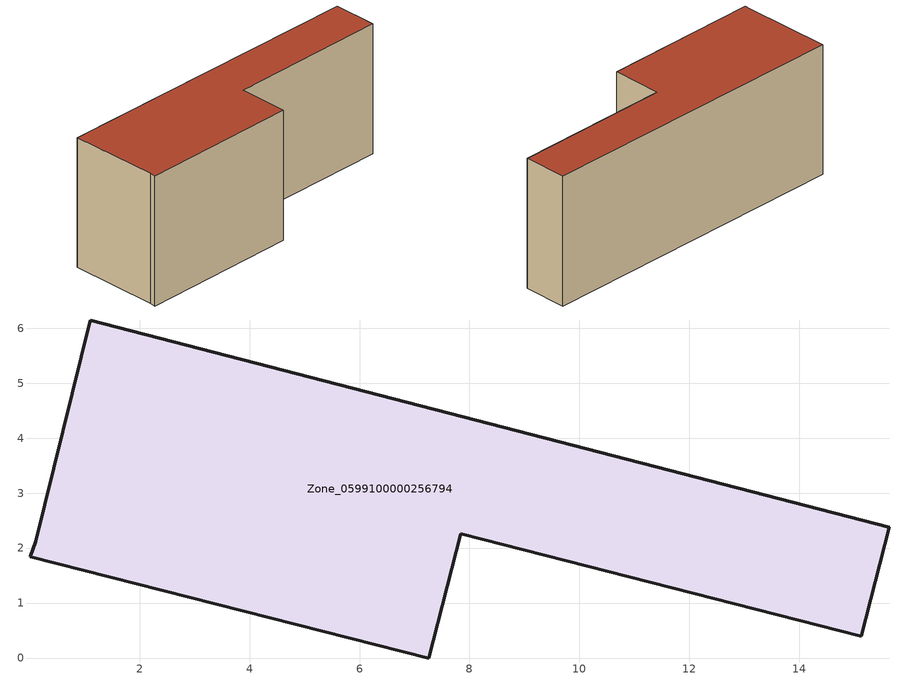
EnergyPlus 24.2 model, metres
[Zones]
Zone_0599100000256794
 floor ground (C_G): 0.11,2.12 1.1,6.15 15.64,2.38 15.13,0.4 7.84,2.26 7.26,0 0.01,1.84 z0
 wall outside (C_F): 15.64,2.38 1.1,6.15 0.11,2.12 0.01,1.84 7.26,0 7.84,2.26 15.13,0.4 15.64,2.38 z0:6.15
 roof outside (C_R): 1.1,6.15 0.11,2.12 0.01,1.84 7.26,0 7.84,2.26 15.13,0.4 15.64,2.38 z6.15
[BUILDING]
Pand.0599100000256794: North Axis=0; Terrain=City; Loads Convergence Tolerance Value=0.04; Temperature Convergence Tolerance Value=0.4; Solar Distribution=FullExterior; Maximum Number of Warmup Days=25; Minimum Number of Warmup Days=1
[Site:Location]
Rotterdam.The.Hague.AP_ZH_NLD Design_Conditions: Latitude=51.96; Longitude=4.45; Time Zone=1; Elevation=-4.5
[SITE:GROUNDTEMPERATURE:BUILDINGSURFACE]
18, 18, 18, 18, 18, 18, 18, 18, 18, 18, 18, 18
[MATERIAL] Thermal Absorptance=0.9; Solar Absorptance=0.7; Visible Absorptance=0.7
Name | Roughness | Thickness | Conductivity | Density | Specific Heat
G.TI.1946 | MediumSmooth | 0.15 | 1 | 540 | 1210
F.TI.1946 | Rough | 0.3 | 0.857143 | 1920 | 840
R.TI.1946 | MediumRough | 0.2 | 0.1 | 1500 | 1000
[CONSTRUCTION]
C_G: G.TI.1946
C_F: F.TI.1946
C_R: R.TI.1946
[ZONE]
Zone_0599100000256794: Type=1; Multiplier=1; Ceiling Height=Autocalculate; Volume=Autocalculate; Floor Area=autocalculate; Part of Total Floor Area=Yes
[ZONEINFILTRATION:DESIGNFLOWRATE]
Infil_Zone_0599100000256794: Zone or ZoneList or Space or SpaceList=Zone_0599100000256794; Schedule=AlwaysOn; Design Flow Rate Calculation Method=Flow/Area; Flow Rate per Floor Area=0.003; Constant Term Coefficient=1; Temperature Term Coefficient=0; Velocity Term Coefficient=0; Velocity Squared Term Coefficient=0
[HVACTEMPLATE:ZONE:IDEALLOADSAIRSYSTEM]
Zone_0599100000256794: Maximum Heating Supply Air Temperature=50; Minimum Cooling Supply Air Temperature=13; Maximum Heating Supply Air Humidity Ratio=0.0156; Minimum Cooling Supply Air Humidity Ratio=0.0077; Heating Limit=NoLimit; Cooling Limit=NoLimit; Dehumidification Control Type=ConstantSensibleHeatRatio; Cooling Sensible Heat Ratio=0.7; Dehumidification Setpoint=60; Humidification Control Type=None; Humidification Setpoint=30; Outdoor Air Method=None; Outdoor Air Flow Rate per Person=0.00944; Outdoor Air Flow Rate per Zone Floor Area=0; Outdoor Air Flow Rate per Zone=0; Demand Controlled Ventilation Type=None; Outdoor Air Economizer Type=NoEconomizer; Heat Recovery Type=None; Sensible Heat Recovery Effectiveness=0.7; Latent Heat Recovery Effectiveness=0.65
[ZONECONTROL:THERMOSTAT]
ThermostatControl_Zone_0599100000256794: Zone or ZoneList=Zone_0599100000256794; Control Type Schedule=DualSetpointControlType; Control 1=Thermostat_Zone_0599100000256794; Temperature Difference Between Cutout And Setpoint=0
[THERMOSTATSETPOINT:DUALSETPOINT]
Thermostat_Zone_0599100000256794: Heating Setpoint Temperature Schedule=HeatingSetpoint_Zone_0599100000256794; Cooling Setpoint Temperature Schedule=CoolingSetpoint_Zone_0599100000256794
[SCHEDULE:COMPACT]
HeatingSetpoint_Zone_0599100000256794: Through: 12/31, For: AllDays, Until: 24:00, 21
CoolingSetpoint_Zone_0599100000256794: Through: 12/31, For: AllDays, Until: 24:00, 24
DualSetpointControlType: Through: 12/31, For: AllDays, Until: 24:00, 4
AlwaysOn: Through: 12/31, For: AllDays, Until: 24:00, 1
